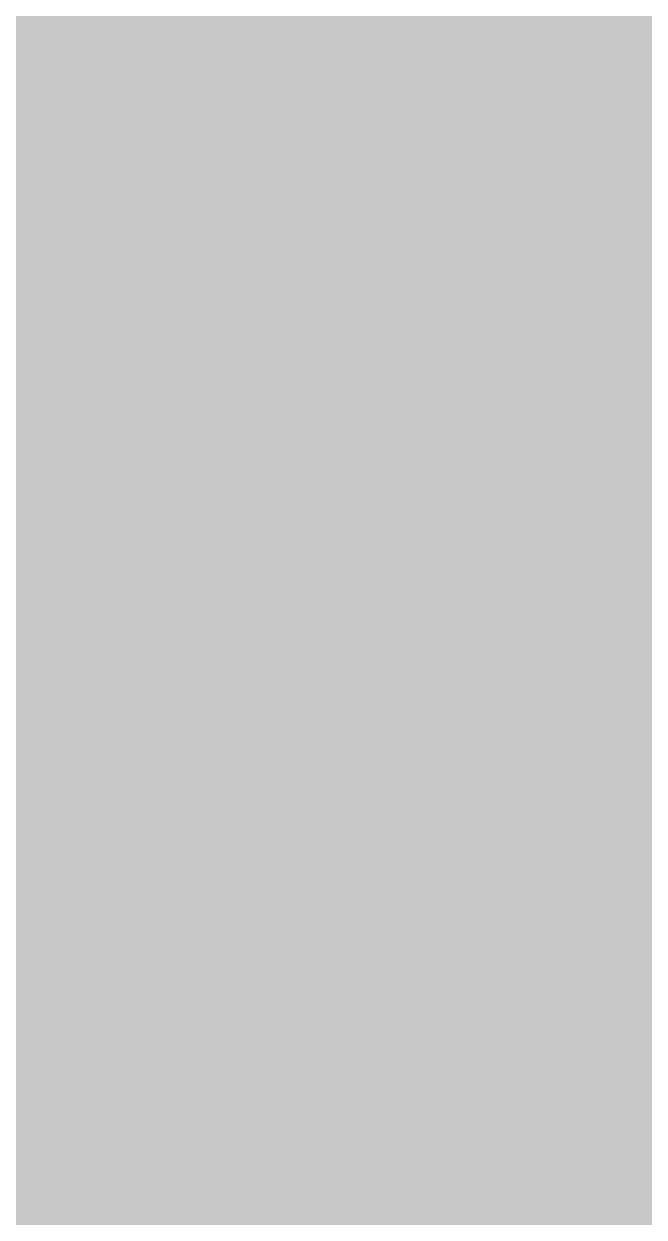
# Model space of a CAD drawing. Header units: inches. Extents: x -2 to 343, y -53 to 63.
# Drawn here: x 13.912 to 14.636, y -20.956 to -19.565 of the extents above; entities that cross this region are included whole.
import ezdxf

# ---------------------------------------------------------------- set-up
doc = ezdxf.new("R2010")
doc.units = ezdxf.units.IN
for name, color, linetype in [('Bottom Layer', 5, 'Continuous'), ('Bottom Solder', 6, 'Continuous'), ('Drill Drawing', 1, 'Continuous'), ('Multi-Layer', 9, 'Continuous'), ('Pad Holes', 156, 'Continuous'), ('Top Layer', 1, 'Continuous'), ('Top Paste', 8, 'Continuous'), ('Top Solder', 216, 'Continuous')]:
    doc.layers.add(name, color=color, linetype=linetype)

# ---------------------------------------------------------------- blocks, each defined once
blk = doc.blocks.new('38_SMD_M______101')
at = {"layer": 'Bottom Layer'}
h = blk.add_hatch(color=5, dxfattribs=at)
edge = h.paths.add_edge_path()
edge.add_arc((-1.25, 0.46), 0.3, 0, 360)
at = {"layer": 'Bottom Solder'}
h = blk.add_hatch(color=6, dxfattribs=at)
edge = h.paths.add_edge_path()
edge.add_arc((-1.25, 0.46), 0.3, 0, 360)
at = {"layer": 'Multi-Layer'}
h = blk.add_hatch(color=9, dxfattribs=at)
edge = h.paths.add_edge_path()
edge.add_arc((-1.25, 0.46), 0.3, 0, 360)
at = {"layer": 'Pad Holes'}
h = blk.add_hatch(color=7, dxfattribs=at)
edge = h.paths.add_edge_path()
edge.add_arc((-1.25, 0.46), 0.15, 0, 360)
at = {"layer": 'Top Layer'}
for points in [[(-1.7, 1.61), (-0.8, 1.61), (-0.8, 0.71), (-1.7, 0.71)], [(-0.3, 1.61), (0.6, 1.61), (0.6, 0.71), (-0.3, 0.71)], [(-1.7, 0.21), (-0.8, 0.21), (-0.8, -0.69), (-1.7, -0.69)], [(-0.3, 0.21), (0.6, 0.21), (0.6, -0.69), (-0.3, -0.69)]]:
    blk.add_hatch(color=1, dxfattribs=at).paths.add_polyline_path(points)
h = blk.add_hatch(color=1, dxfattribs=at)
edge = h.paths.add_edge_path()
edge.add_arc((-1.25, 0.46), 0.3, 0, 360)
at = {"layer": 'Top Paste'}
for points in [[(-1.7, 1.61), (-0.8, 1.61), (-0.8, 0.71), (-1.7, 0.71)], [(-0.3, 1.61), (0.6, 1.61), (0.6, 0.71), (-0.3, 0.71)], [(-1.7, 0.21), (-0.8, 0.21), (-0.8, -0.69), (-1.7, -0.69)], [(-0.3, 0.21), (0.6, 0.21), (0.6, -0.69), (-0.3, -0.69)]]:
    blk.add_hatch(color=8, dxfattribs=at).paths.add_polyline_path(points)
at = {"layer": 'Top Solder'}
for points in [[(-1.8016, 1.7116), (-0.6984, 1.7116), (-0.6984, 0.6084), (-1.8016, 0.6084)], [(-0.4016, 1.7116), (0.7016, 1.7116), (0.7016, 0.6084), (-0.4016, 0.6084)], [(-1.8016, 0.3116), (-0.6984, 0.3116), (-0.6984, -0.7916), (-1.8016, -0.7916)], [(-0.4016, 0.3116), (0.7016, 0.3116), (0.7016, -0.7916), (-0.4016, -0.7916)]]:
    blk.add_hatch(color=216, dxfattribs=at).paths.add_polyline_path(points)
h = blk.add_hatch(color=216, dxfattribs=at)
edge = h.paths.add_edge_path()
edge.add_arc((-1.25, 0.46), 0.3, 0, 360)

msp = doc.modelspace()

# ---------------------------------------------------------------- linework, layer by layer
at = {"layer": 'Bottom Layer', "const_width": 0.635}
for points in [[(14.2707, -19.906), (14.2707, -19.206)], [(12.8707, -19.906), (14.2707, -19.906)], [(14.2707, -21.306), (14.2707, -19.906)], [(14.2707, -19.906), (14.9707, -19.906)]]:
    msp.add_lwpolyline(points, dxfattribs=at)
at = {"layer": 'Bottom Layer', "const_width": 0.3175}
msp.add_lwpolyline([(14.1119, -19.906, 1), (14.4294, -19.906, 1)], format="xyb", close=True, dxfattribs=at)
msp.add_lwpolyline([(14.1119, -19.906, 1), (14.4294, -19.906, 1)], format="xyb", close=True, dxfattribs=at)
msp.add_lwpolyline([(14.1119, -19.906, 1), (14.4294, -19.906, 1)], format="xyb", close=True, dxfattribs=at)
msp.add_lwpolyline([(14.1119, -19.906, 1), (14.4294, -19.906, 1)], format="xyb", close=True, dxfattribs=at)
at = {"layer": 'Drill Drawing', "const_width": 0.0508}
for points in [[(14.0167, -20.352), (14.2707, -20.479)], [(14.0167, -20.352), (14.1437, -20.606)], [(14.2707, -20.479), (14.5247, -20.352)], [(14.3977, -20.606), (14.5247, -20.352)], [(14.0167, -20.86), (14.1437, -20.606)], [(14.3977, -20.606), (14.5247, -20.86)], [(14.0167, -20.86), (14.2707, -20.733)], [(14.2707, -20.733), (14.5247, -20.86)]]:
    msp.add_lwpolyline(points, dxfattribs=at)
at = {"layer": 'Drill Drawing', "const_width": 0.0254}
for points in [[(14.004, -20.352, 1), (14.0294, -20.352, 1)], [(14.004, -20.352, 1), (14.0294, -20.352, 1)], [(14.512, -20.352, 1), (14.5374, -20.352, 1)], [(14.512, -20.352, 1), (14.5374, -20.352, 1)], [(14.258, -20.479, 1), (14.2834, -20.479, 1)], [(14.258, -20.479, 1), (14.2834, -20.479, 1)], [(14.131, -20.606, 1), (14.1564, -20.606, 1)], [(14.131, -20.606, 1), (14.1564, -20.606, 1)], [(14.385, -20.606, 1), (14.4104, -20.606, 1)], [(14.385, -20.606, 1), (14.4104, -20.606, 1)], [(14.258, -20.733, 1), (14.2834, -20.733, 1)], [(14.258, -20.733, 1), (14.2834, -20.733, 1)], [(14.004, -20.86, 1), (14.0294, -20.86, 1)], [(14.004, -20.86, 1), (14.0294, -20.86, 1)], [(14.512, -20.86, 1), (14.5374, -20.86, 1)], [(14.512, -20.86, 1), (14.5374, -20.86, 1)]]:
    msp.add_lwpolyline(points, format="xyb", close=True, dxfattribs=at)
at = {"layer": 'Top Layer', "const_width": 0.635}
msp.add_lwpolyline([(13.5707, -20.606), (14.2707, -20.606)], dxfattribs=at)
at = {"layer": 'Top Layer', "const_width": 0.3175}
msp.add_lwpolyline([(14.1119, -20.606, 1), (14.4294, -20.606, 1)], format="xyb", close=True, dxfattribs=at)

# ---------------------------------------------------------------- block references
at = {"rotation": 90}
msp.add_blockref('38_SMD_M______101', (14.7307, -19.356), dxfattribs=at)

doc.saveas('drawing.dxf')
